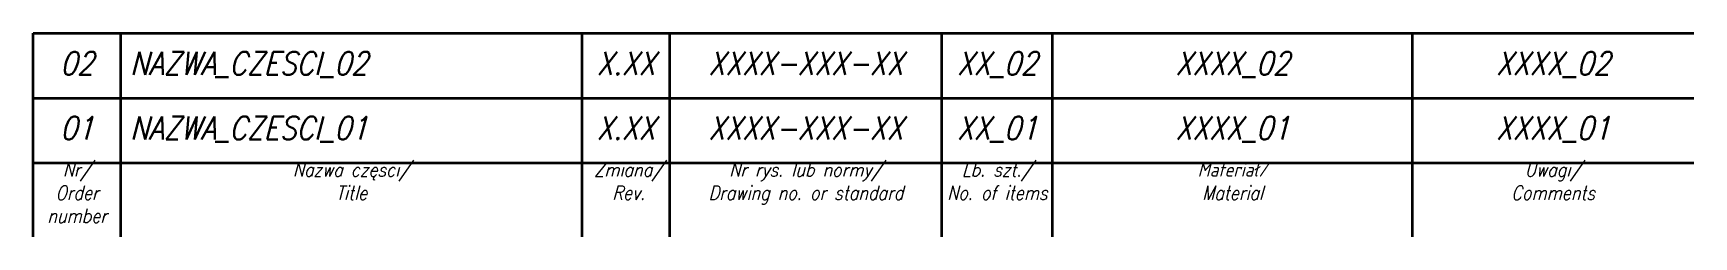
# Model space of a CAD drawing. Header units: millimetres. Extents: x -180 to 0, y 0 to 22.
import ezdxf
from ezdxf.enums import TextEntityAlignment as Align

# ---------------------------------------------------------------- set-up
doc = ezdxf.new("R2010")
doc.units = ezdxf.units.MM
doc.header["$LTSCALE"] = 0.5
doc.layers.add('111-NAPISY', color=111, linetype='Continuous', lineweight=18)
doc.layers.add('41-GRUBA CIĄGŁA', color=41, linetype='Continuous', lineweight=50)
doc.styles.get("Standard").update_dxf_attribs({"font": 'simplex.shx', "width": 0.85, "oblique": 15})

msp = doc.modelspace()

# ---------------------------------------------------------------- linework, layer by layer
at = {"layer": '41-GRUBA CIĄGŁA'}
for p, q in [((-180, 22), (0, 22)), ((-180, 0), (-180, 22)), ((-170.5, 0), (-170.5, 22)), ((-120.5, 0), (-120.5, 22)), ((-111, 0), (-111, 22)), ((-81.5, 0), (-81.5, 22)), ((-69.5, 0), (-69.5, 22)), ((-30.5, 0), (-30.5, 22)), ((-180, 15), (0, 15)), ((-180, 8), (0, 8))]:
    msp.add_line(p, q, dxfattribs=at)

# ---------------------------------------------------------------- texts
at = {"layer": '111-NAPISY', "char_height": 1.5, "attachment_point": 1}
for s, width, insert in [('\\pxb0.33333,qc;Nr/\\P\\pb0.25;Order number', 9.5, (-180, 8)), ('\\pxb1,qc;Nazwa częsci/\\PTitle', 50, (-170.5, 8)), ('\\pxb1,qc;Zmiana/\\PRev.', 10.0888, (-120.5, 8)), ('\\pxb1,qc;Nr rys. lub normy/\\PDrawing no. or standard', 29.5, (-111, 8)), ('\\pxb0.33333,qc;Lb. szt./\\P\\pb0.25;No. of items', 12, (-81.5, 8)), ('\\pxb1,qc;Materiał/\\PMaterial', 39, (-69.5, 8)), ('\\pxb1,qc;Uwagi/\\PComments', 30.5, (-30.5, 8))]:
    msp.add_mtext_dynamic_manual_height_columns(s, width=width, gutter_width=7.5, heights=[8], dxfattribs=dict(at, insert=insert))
at = {"layer": '111-NAPISY', "oblique": 15, "width": 0.85}
for tag, text, p in [('02', '2', (-175.25, 17.5)), ('X.XX', '', (-115.75, 17.5)), ('XXXX-XXX-XX', '', (-96.25, 17.5)), ('XX_02', '', (-75.5, 17.5)), ('XXXX_02', '', (-50, 17.5)), ('XXXX_02', '', (-15.25, 17.5)), ('01', '1', (-175.25, 10.5)), ('X.XX', '', (-115.75, 10.5)), ('XXXX-XXX-XX', '', (-96.25, 10.5)), ('XX_01', '', (-75.5, 10.5)), ('XXXX_01', '', (-50, 10.5)), ('XXXX_01', '', (-15.25, 10.5))]:
    msp.add_attdef(tag, text=text, height=2.5, dxfattribs=at).set_placement(p, align=Align.CENTER)
for tag, p in [('NAZWA_CZESCI_02', (-169.5, 17.5)), ('NAZWA_CZESCI_01', (-169.5, 10.5))]:
    msp.add_attdef(tag, p, '', height=2.5, dxfattribs=at)

doc.saveas('drawing.dxf')
